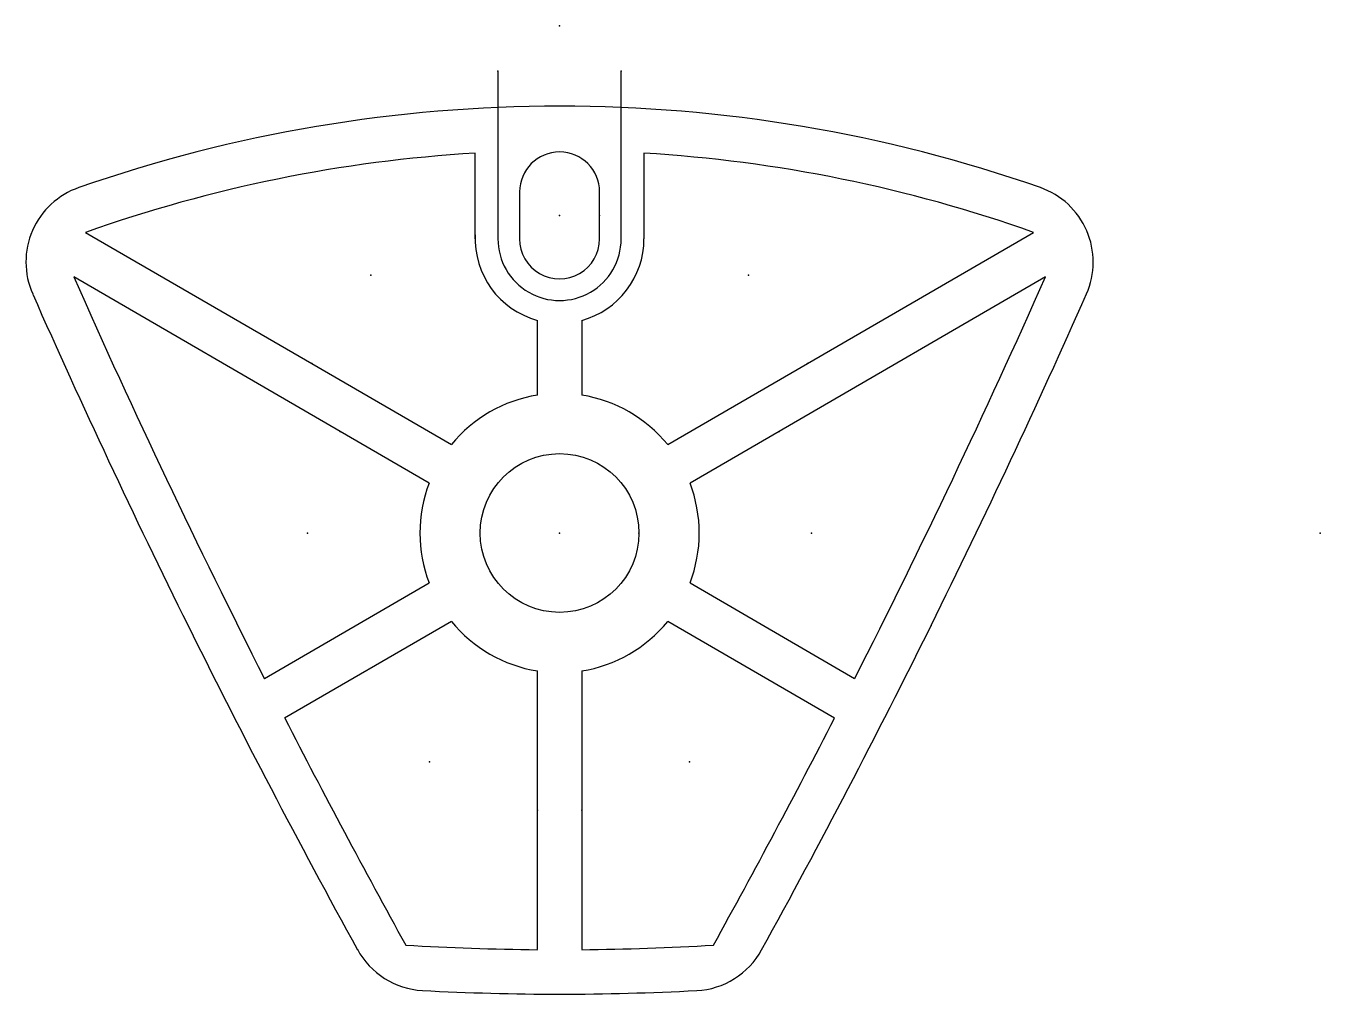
# Model space of a CAD drawing. Header units: metres. Extents: x -0.42 to 0.6, y -0.36 to 0.4.
import ezdxf

# ---------------------------------------------------------------- set-up
doc = ezdxf.new("R2010")
doc.units = ezdxf.units.M

msp = doc.modelspace()

# ---------------------------------------------------------------- linework, layer by layer
for p, q in [((-0.0486, 0.3642), (-0.0486, 0.232)), ((0.0486, 0.232), (0.0486, 0.3642)), ((-0.0666, 0.232), (-0.0666, 0.2996)), ((0.0666, 0.2996), (0.0666, 0.232)), ((-0.0316, 0.269), (-0.0316, 0.232)), ((0.0316, 0.2505), (0.0316, 0.269)), ((0.0316, 0.232), (0.0316, 0.2505)), ((-0.3739, 0.2371), (-0.1955, 0.1337)), ((0.1955, 0.1337), (0.3739, 0.2371)), ((-0.1732, 0.0802), (-0.3833, 0.202)), ((0.3833, 0.202), (0.1732, 0.0802)), ((-0.0175, 0.1088), (-0.0175, 0.1677)), ((0.0175, 0.1677), (0.0175, 0.1088)), ((-0.1955, 0.1337), (-0.0853, 0.0698)), ((0.0853, 0.0698), (0.1955, 0.1337)), ((-0.1029, 0.0394), (-0.1732, 0.0802)), ((0.1732, 0.0802), (0.1029, 0.0394)), ((-0.2328, -0.1148), (-0.1029, -0.0394)), ((0.1029, -0.0394), (0.2328, -0.1148)), ((-0.0853, -0.0698), (-0.2169, -0.146)), ((0.2169, -0.146), (0.0853, -0.0698)), ((-0.0175, -0.2187), (-0.0175, -0.1088)), ((0.0175, -0.1088), (0.0175, -0.2187)), ((-0.0175, -0.3286), (-0.0175, -0.2187)), ((0.0175, -0.2187), (0.0175, -0.3286))]:
    msp.add_line(p, q)
msp.add_circle((0, 0, 0.5), 0.0626)
for centre, radius, start, end in [((0, -0.8146, 0.5), 1.1513, 70.764, 109.236), ((0, -0.8146, 0.5), 1.1162, 93.4207, 109.5712), ((0, 0.269, 0.5), 0.0316, 0, 179.9193), ((0, -0.8147, 0.5), 1.1163, 70.4304, 86.5799), ((-0.3589, 0.2138, 0.5), 0.0621, 109.0777, 203.9251), ((0.3588, 0.2137, 0.5), 0.0622, 336.1939, 70.7491), ((0, 0.232, 0.5), 0.0666, 177.232, 254.7751), ((0, 0.232, 0.5), 0.0486, 179.922, 0), ((0, 0.232, 0.5), 0.0316, 179.9193, 0), ((0, 0.232, 0.5), 0.0666, 285.1994, 0), ((5.7278, 2.9102, 0.5), 6.6843, 203.90105, 206.90915), ((-5.7279, 2.9102, 0.5), 6.6844, 333.09262, 336.09924), ((5.7278, 2.9102, 0.5), 6.7194, 203.8952, 208.81857), ((-5.7278, 2.9103, 0.5), 6.7194, 333.6427, 336.10565), ((0, 0, 0.5), 0.1102, 99.1252, 140.7069), ((0, 0, 0.5), 0.1102, 39.2968, 80.8625), ((0, 0, 0.5), 0.1102, 159.0484, 200.9516), ((0, 0, 0.5), 0.1102, 339.0484, 20.9516), ((0, 0, 0.5), 0.1102, 219.2637, 260.8625), ((0, 0, 0.5), 0.1102, 279.1464, 320.7069), ((-5.7278, 2.9102, 0.5), 6.7194, 331.18143, 333.64355), ((5.7278, 2.9103, 0.5), 6.6843, 207.20869, 208.94809), ((-5.7278, 2.9102, 0.5), 6.6843, 331.05295, 332.79205), ((0, 1.6734, 0.5), 2.0021, 266.5237, 269.4994), ((0, 1.6734, 0.5), 2.0021, 270.5008, 273.4762), ((-0.1049, -0.2988, 0.5), 0.0621, 208.3839, 266.9532), ((0.105, -0.2989, 0.5), 0.0621, 273.0407, 331.2054), ((0, 1.6735, 0.5), 2.0372, 266.9554, 273.0446)]:
    msp.add_arc(centre, radius, start, end)
for p in [(0, 0.4), (-0.0486, 0.3642), (0.0486, 0.3642), (0, 0.2505), (0.0316, 0.2505), (0.0316, 0.2505), (-0.149, 0.2035), (-0.149, 0.2035), (0.149, 0.2035), (0.149, 0.2035), (-0.1955, 0.1337), (-0.1955, 0.1337), (0.1955, 0.1337), (0.1955, 0.1337), (-0.1732, 0.0802), (-0.1732, 0.0802), (0.1732, 0.0802), (0.1732, 0.0802), (-0.1988, 0), (-0.1988, 0), (0, 0), (0, 0), (0.0626, 0), (0.0626, 0), (0.1988, 0), (0.1988, 0), (0.6, 0), (0.2931, -0.0729), (0.2931, -0.0729), (-0.1025, -0.1805), (-0.1025, -0.1805), (0.1025, -0.1805), (0.1025, -0.1805), (-0.0175, -0.2187), (-0.0175, -0.2187), (0.0175, -0.2187), (0.0175, -0.2187)]:
    msp.add_point(p)

doc.saveas('drawing.dxf')
